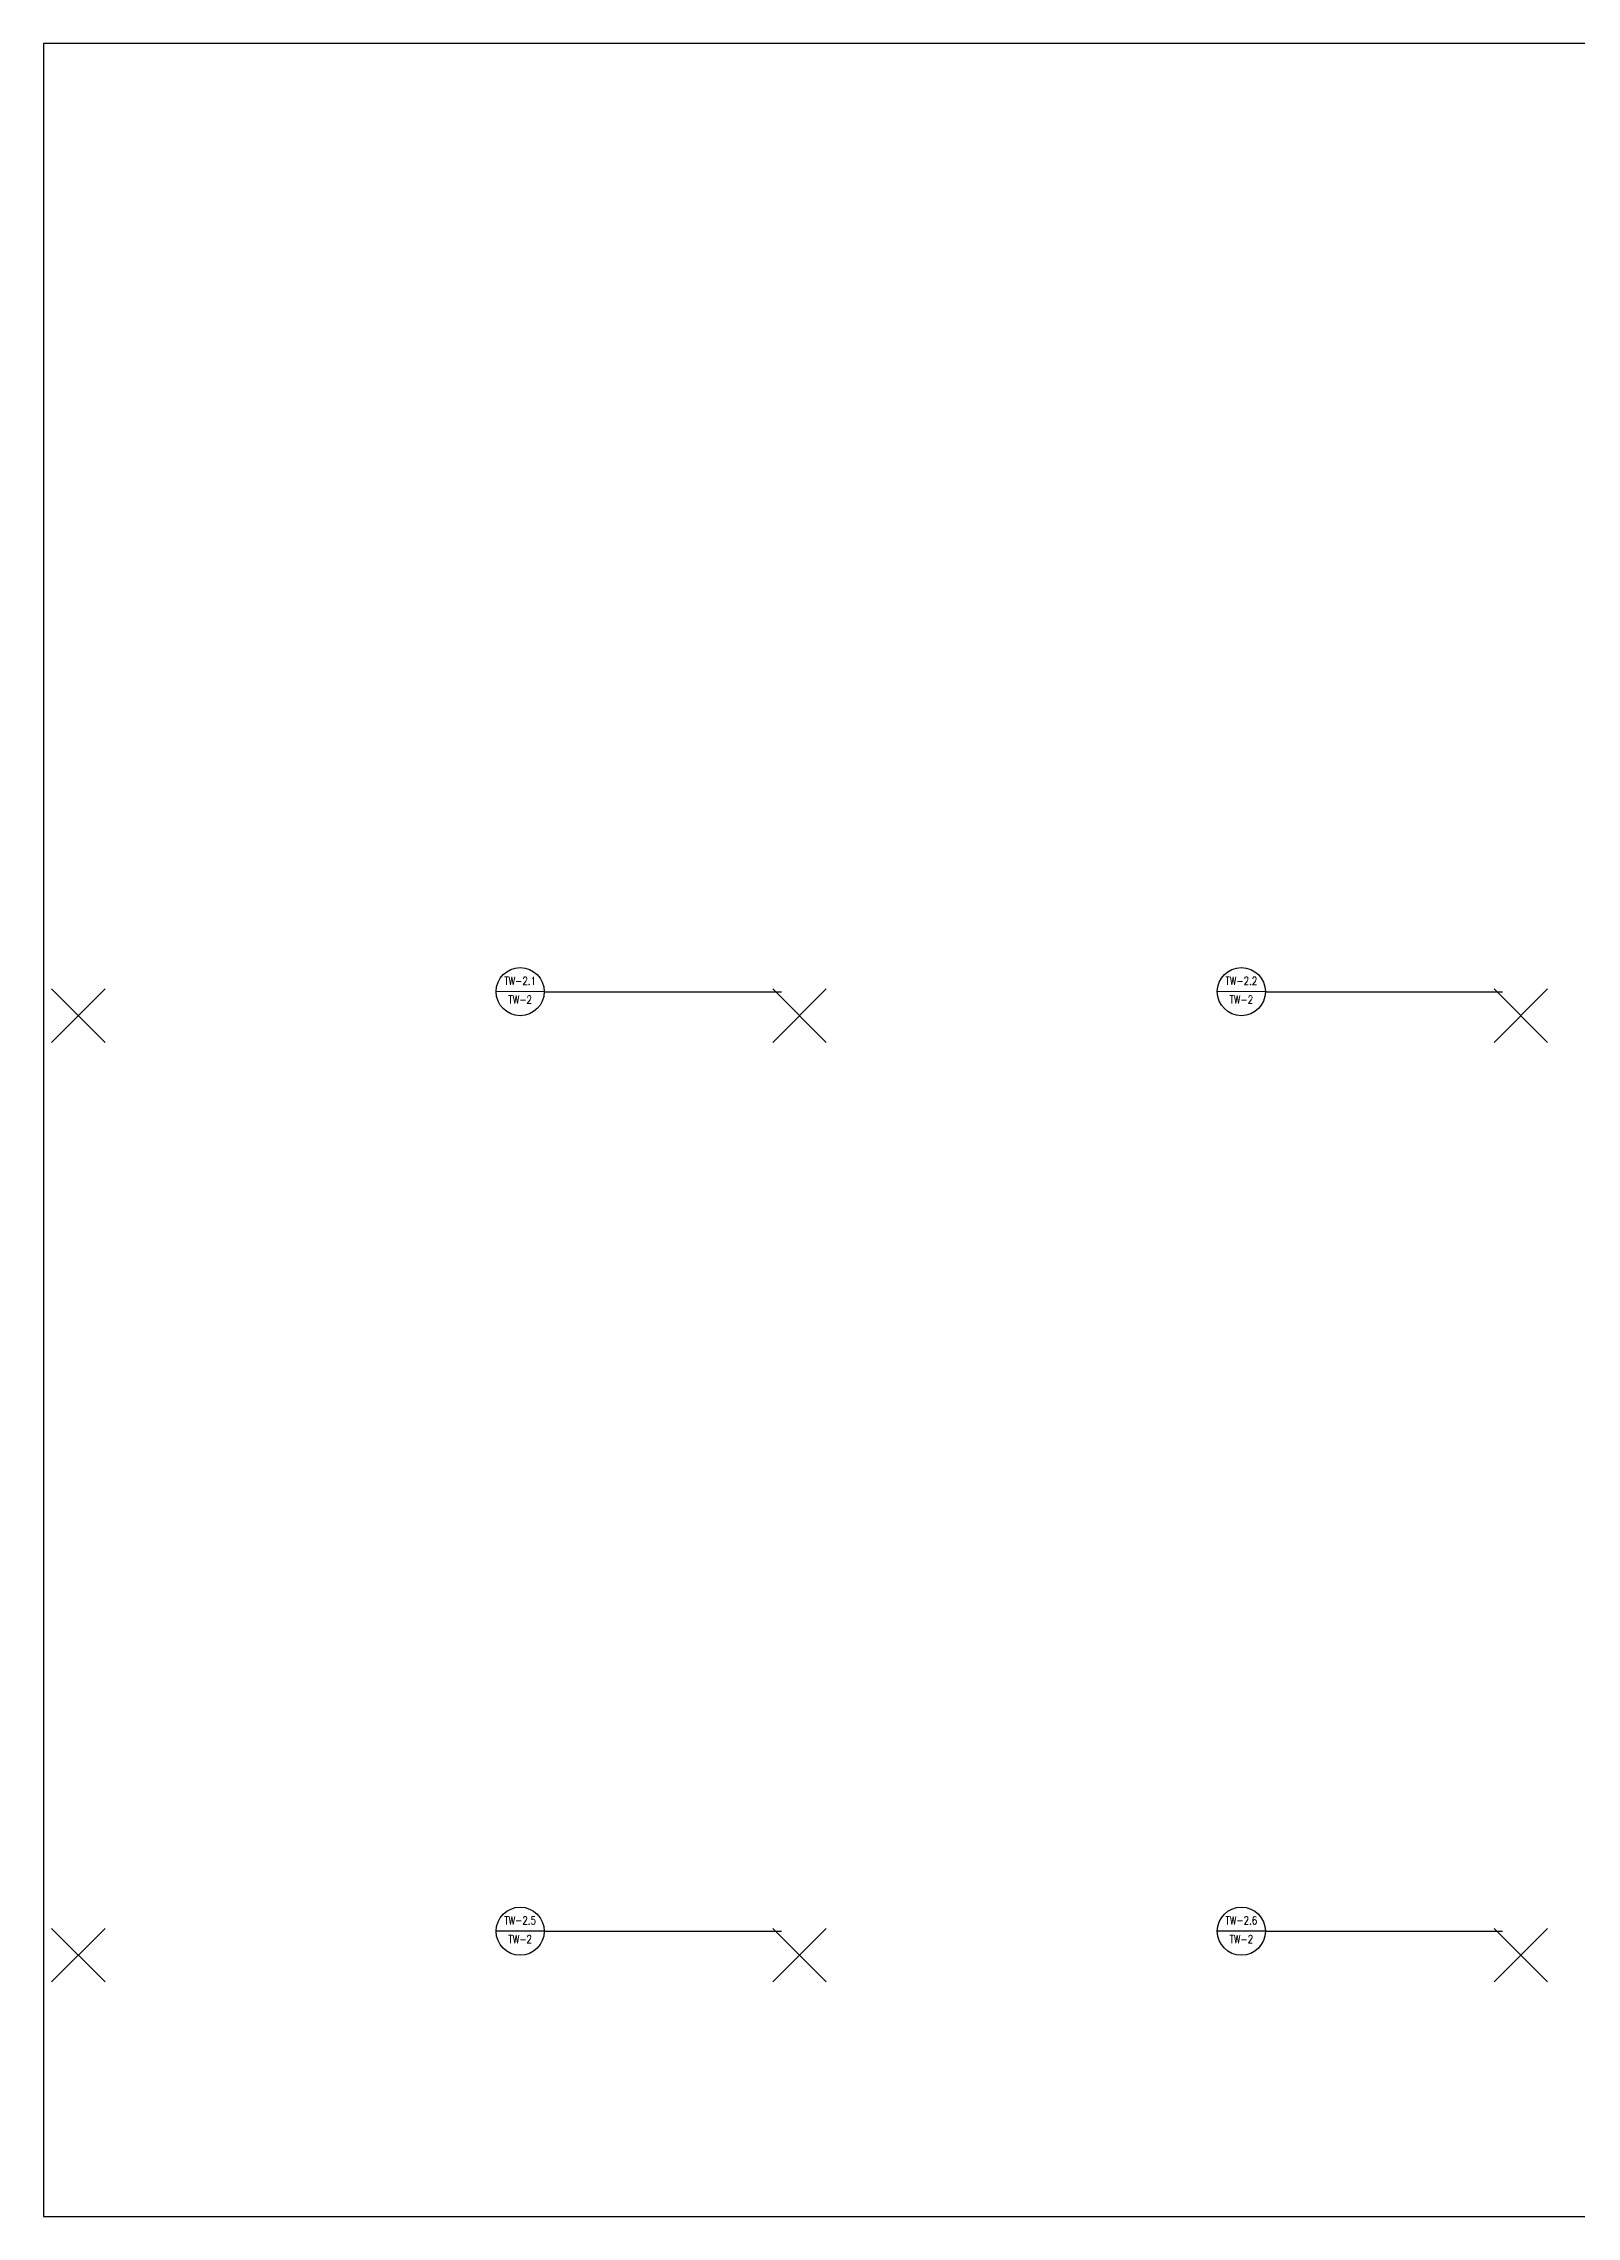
# Model space of a CAD drawing. Header units: millimetres. Extents: x -1 to 744, y -10 to 72.
# Drawn here: x 157.8 to 215.2, y -9.8 to 71.6 of the extents above; entities that cross this region are included whole.
import ezdxf
from ezdxf.enums import TextEntityAlignment as Align

# ---------------------------------------------------------------- set-up
doc = ezdxf.new("R2010")
doc.units = ezdxf.units.MM
doc.header["$MEASUREMENT"] = 0
doc.header["$PDMODE"] = 3
doc.header["$PDSIZE"] = 1
for name, color, linetype in [('_TW-2', 7, 'Continuous'), ('_WS_Boundary', 7, 'Continuous'), ('WS_REF_MARKER', 7, 'Continuous')]:
    doc.layers.add(name, color=color, linetype=linetype)
doc.layers.add('_WS_Insertion_Point', color=1, linetype='Continuous', lineweight=25, plot=False)
doc.styles.add('ROMANS', font='ROMANS.shx')
doc.styles.add('STD', font='simplex.shx', dxfattribs={"height": 0.1})

# ---------------------------------------------------------------- blocks, each defined once
blk = doc.blocks.new('DTLBUB')
blk.add_line((0.313, 0), (-0.313, 0))
blk.add_circle((0, 0), 0.313)
at = {"style": 'STD', "flags": 12}
for tag, height, p in [('A1', 0.104, (0, 0.14)), ('M-000', 0.0781, (0, -0.103))]:
    blk.add_attdef(tag, text='', height=height, dxfattribs=at).set_placement(p, align=Align.MIDDLE)

msp = doc.modelspace()

# ---------------------------------------------------------------- linework, layer by layer
at = {"layer": '_TW-2'}
for p, q in [((176.528, 36.108), (185.416, 36.108)), ((203.545, 36.108), (212.433, 36.108)), ((176.528, 0.899), (185.416, 0.899)), ((203.545, 0.899), (212.433, 0.899))]:
    msp.add_line(p, q, dxfattribs=at)
at = {"layer": '_WS_Boundary'}
msp.add_lwpolyline([(157.772, -9.793), (266.85, -9.793), (266.85, 71.642), (157.772, 71.642)], close=True, dxfattribs=at)
at = {"layer": '_WS_Insertion_Point'}
for p in [(159.078, 35.209), (186.094, 35.209), (213.11, 35.209), (159.078, 0), (186.094, 0), (213.11, 0)]:
    msp.add_point(p, dxfattribs=at)

# ---------------------------------------------------------------- block references
at = {"layer": '_TW-2'}
ref = msp.add_blockref('DTLBUB', (175.629, 36.109), dxfattribs=dict(at, xscale=2.878068995225996, yscale=2.878068995225996, zscale=2.878068995225996, rotation=359.9491497557224))
ref.add_attrib('A1', 'TW-2.1', dxfattribs={"layer": 'WS_REF_MARKER', "height": 0.2998, "style": 'ROMANS', "width": 0.8, "flags": 12}).set_placement((175.629, 36.513), align=Align.MIDDLE)
ref.add_attrib('M-000', 'TW-2', dxfattribs={"layer": 'WS_REF_MARKER', "height": 0.2999, "style": 'ROMANS', "width": 0.8, "flags": 12}).set_placement((175.629, 35.811), align=Align.MIDDLE)
ref = msp.add_blockref('DTLBUB', (202.645, 36.109), dxfattribs=dict(at, xscale=2.878068995225996, yscale=2.878068995225996, zscale=2.878068995225996, rotation=359.9491497557224))
ref.add_attrib('A1', 'TW-2.2', dxfattribs={"layer": 'WS_REF_MARKER', "height": 0.2998, "style": 'ROMANS', "width": 0.8, "flags": 12}).set_placement((202.646, 36.513), align=Align.MIDDLE)
ref.add_attrib('M-000', 'TW-2', dxfattribs={"layer": 'WS_REF_MARKER', "height": 0.2999, "style": 'ROMANS', "width": 0.8, "flags": 12}).set_placement((202.645, 35.811), align=Align.MIDDLE)
ref = msp.add_blockref('DTLBUB', (175.629, 0.9), dxfattribs=dict(at, xscale=2.878068995225996, yscale=2.878068995225996, zscale=2.878068995225996, rotation=359.9491497557224))
ref.add_attrib('A1', 'TW-2.5', dxfattribs={"layer": 'WS_REF_MARKER', "height": 0.2998, "style": 'ROMANS', "width": 0.8, "flags": 12}).set_placement((175.629, 1.304), align=Align.MIDDLE)
ref.add_attrib('M-000', 'TW-2', dxfattribs={"layer": 'WS_REF_MARKER', "height": 0.2999, "style": 'ROMANS', "width": 0.8, "flags": 12}).set_placement((175.629, 0.603), align=Align.MIDDLE)
ref = msp.add_blockref('DTLBUB', (202.645, 0.9), dxfattribs=dict(at, xscale=2.878068995225996, yscale=2.878068995225996, zscale=2.878068995225996, rotation=359.9491497557224))
ref.add_attrib('A1', 'TW-2.6', dxfattribs={"layer": 'WS_REF_MARKER', "height": 0.2998, "style": 'ROMANS', "width": 0.8, "flags": 12}).set_placement((202.646, 1.304), align=Align.MIDDLE)
ref.add_attrib('M-000', 'TW-2', dxfattribs={"layer": 'WS_REF_MARKER', "height": 0.2999, "style": 'ROMANS', "width": 0.8, "flags": 12}).set_placement((202.645, 0.603), align=Align.MIDDLE)

doc.saveas('drawing.dxf')
